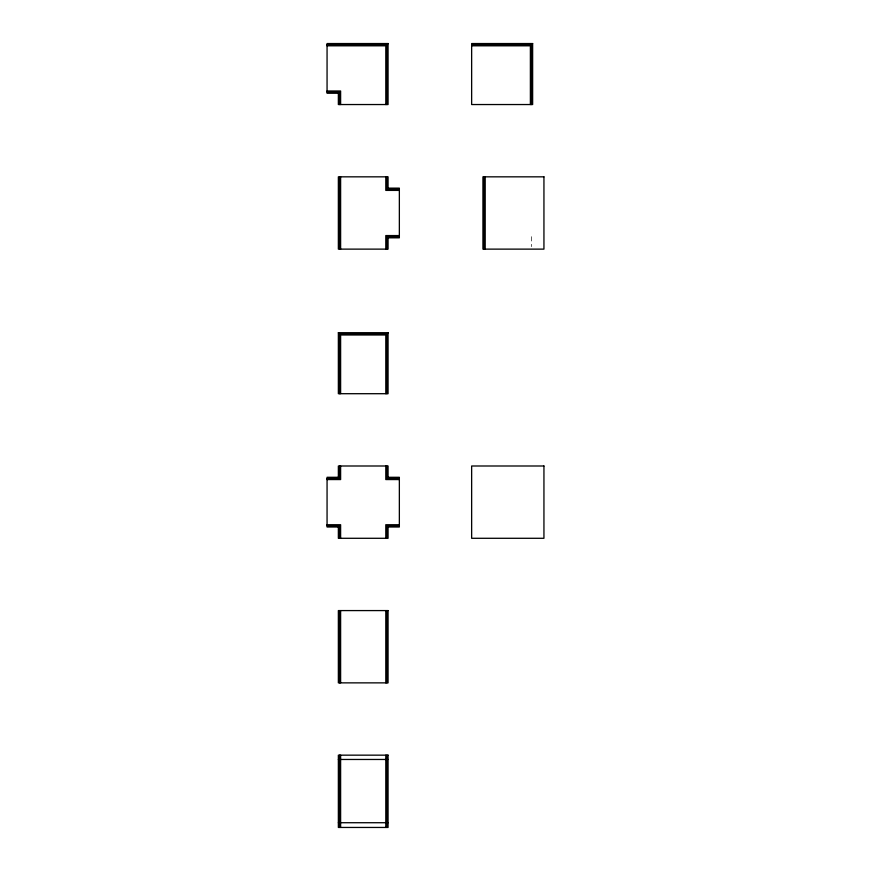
<?xml version="1.0" encoding="UTF-8"?>
<svg xmlns="http://www.w3.org/2000/svg" width="871" height="871" viewBox="0 0 871 871"><rect width="100%" height="100%" fill="white"/><g stroke="black" fill="none" stroke-linecap="round" stroke-linejoin="round"><path stroke-width="0.65" stroke-dasharray="4.36 3.27" d="M531.484 236.672L531.484 246.635"/><path stroke-width="1.31" d="M338.362 93.251L338.362 104.542L388.063 104.542L388.063 43.55L327.06 43.55L327.06 93.251L338.362 93.251L339.516 92.086L339.516 104.542M327.06 44.704L386.898 44.704L388.063 43.55M386.898 176.835L386.898 189.29L388.063 188.136L399.354 188.136L399.354 237.827L388.063 237.827L386.898 236.672L399.354 236.672M531.484 104.542L531.484 44.704L532.638 43.55L471.647 43.55L471.647 104.542L532.638 104.542L532.638 43.55M386.898 393.703L386.898 333.876L388.063 332.711L338.362 332.711L338.362 393.703L388.063 393.703L388.063 332.711M399.354 525.834L386.898 525.834L388.063 526.988L388.063 538.289L338.362 538.289L338.362 526.988L339.516 525.834L327.06 525.834M386.898 465.996L386.898 478.451L388.063 477.297L399.354 477.297L399.354 526.988L388.063 526.988M338.362 759.468L340.615 759.262M338.362 822.725L340.615 822.507M471.647 44.704L531.484 44.704M327.06 45.804L385.799 45.804L385.799 104.542M471.647 45.804L530.385 45.804L530.385 104.542M327.06 90.987L340.615 90.987L340.615 104.542M327.06 92.086L339.516 92.086M386.898 189.29L399.354 189.29M399.354 190.39L385.799 190.39L385.799 176.835M399.354 235.573L385.799 235.573L385.799 249.128M338.362 332.711L339.516 333.876L386.898 333.876M327.06 478.451L339.516 478.451L338.362 477.297L327.06 477.297L327.06 526.988L338.362 526.988M386.898 478.451L399.354 478.451M327.06 479.551L340.615 479.551L340.615 465.996M399.354 479.551L385.799 479.551L385.799 465.996M327.06 524.734L340.615 524.734L340.615 538.289M399.354 524.734L385.799 524.734L385.799 538.289M385.799 759.262L388.063 759.468M340.615 759.468L385.799 759.468M385.799 822.507L388.063 822.725M340.615 822.725L385.799 822.725M485.201 176.835L485.201 249.128M484.102 176.835L484.102 249.128M388.063 188.136L388.063 176.835L338.362 176.835L338.362 249.128L388.063 249.128L388.063 237.827M388.063 477.297L388.063 465.996L338.362 465.996L338.362 477.297M386.898 44.704L386.898 104.542M386.898 236.672L386.898 249.128M386.898 525.834L386.898 538.289M386.898 610.582L386.898 682.864M386.898 755.157L386.898 827.45M385.799 393.703L385.799 334.976L340.615 334.976L340.615 393.703M385.799 610.582L385.799 682.864M385.799 755.157L385.799 827.45M340.615 176.835L340.615 249.128M340.615 610.582L340.615 682.864M340.615 755.157L340.615 827.45M339.516 176.835L339.516 249.128M339.516 333.876L339.516 393.703M339.516 465.996L339.516 478.451M339.516 525.834L339.516 538.289M339.516 610.582L339.516 682.864M339.516 755.157L339.516 827.45M543.94 176.835L482.937 176.835L482.937 249.128L543.94 249.128L543.94 176.835M543.94 465.996L471.647 465.996L471.647 538.289L543.94 538.289L543.94 465.996M388.063 610.582L338.362 610.582L338.362 682.864L388.063 682.864L388.063 610.582M388.063 755.157L338.362 755.157L338.362 827.45L388.063 827.45L388.063 755.157"/></g></svg>
